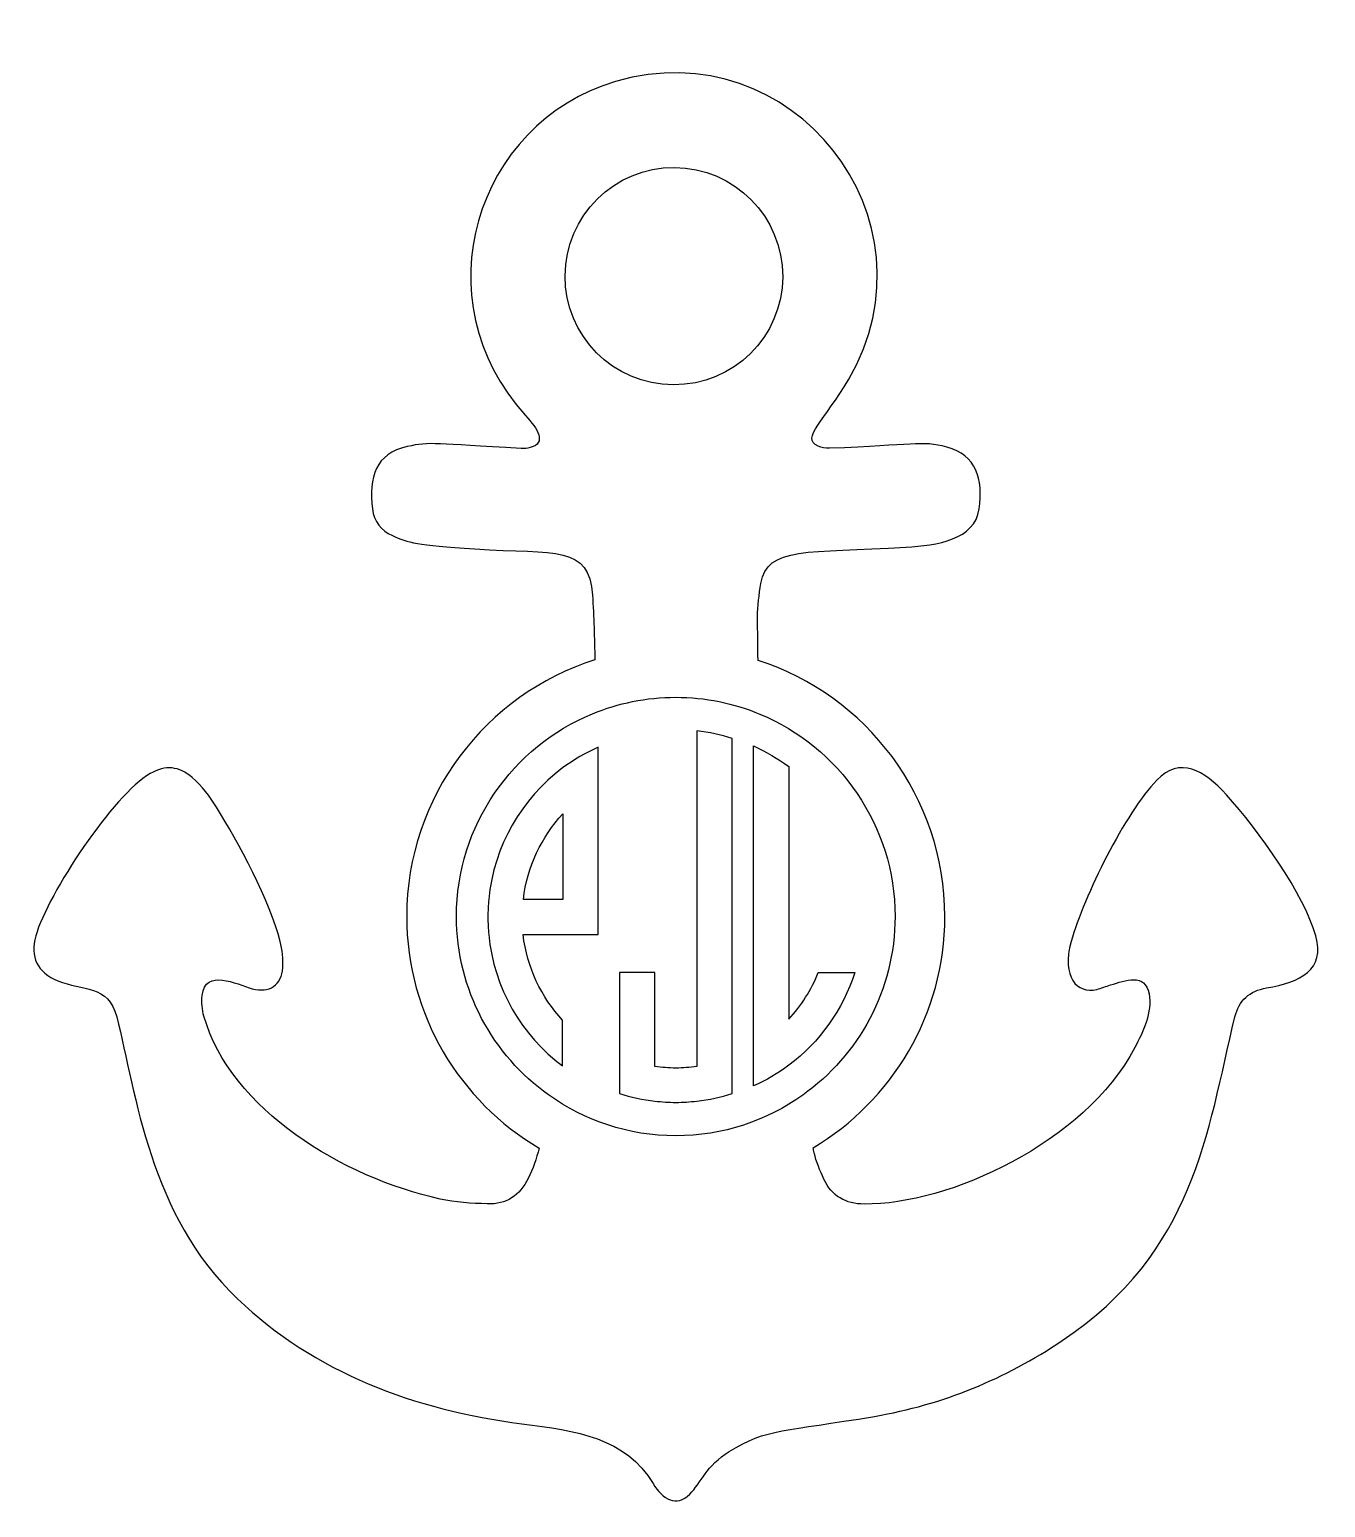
# Model space of a CAD drawing. Extents: x -0.2 to 73.2, y -0.4 to 83.3.
import ezdxf

# ---------------------------------------------------------------- set-up
doc = ezdxf.new("R2010")
doc.units = 0
doc.layers.get('0').update_dxf_attribs({"linetype": 'CONTINUOUS'})

msp = doc.modelspace()

# ---------------------------------------------------------------- linework, layer by layer
at = {"color": 250}
for p, q in [((30.0936, 69.3896), (30.0936, 69.3896)), ((31.6398, 44.5795), (31.6398, 44.5795)), ((37.5557, 43.6093), (37.5557, 41.6486)), ((31.9636, 32.0711), (31.9636, 42.6889)), ((39.5623, 23.0684), (39.5623, 43.1849)), ((40.761, 23.5079), (40.761, 42.762)), ((37.5557, 41.6486), (37.5557, 24.6049)), ((42.7673, 41.5907), (42.7673, 38.9848)), ((29.9723, 38.9117), (29.9723, 34.0651)), ((42.7673, 38.9848), (42.7673, 27.2852)), ((25.7693, 34.0651), (25.7693, 34.0651)), ((29.9723, 34.0651), (27.7316, 34.0651)), ((27.7165, 32.0711), (31.9636, 32.0711)), ((72.613, 31.9994), (72.613, 31.9994)), ((35.1841, 29.9213), (33.1777, 29.9213)), ((33.1777, 29.9213), (33.1777, 23.0684)), ((35.1841, 24.6049), (35.1841, 29.9213)), ((44.4362, 29.9213), (46.5003, 29.9213)), ((29.9572, 24.6338), (29.9572, 27.2273))]:
    msp.add_line(p, q, dxfattribs=at)
for points in [[(46.156, 63.5247), (51.4558, 72.6528), (42.9122, 83.3328), (32.9558, 80.3906)], [(32.9558, 80.3906), (24.9838, 78.0327), (21.9191, 68.0103), (27.857, 61.4701)], [(30.0936, 69.3896), (30.1046, 72.7798), (32.902, 75.5495), (36.2839, 75.5234)], [(36.2839, 75.5234), (39.6917, 75.4973), (42.4325, 72.7301), (42.4173, 69.3332)], [(36.2285, 63.2121), (32.8208, 63.2273), (30.0812, 65.986), (30.0936, 69.3896)], [(42.4173, 69.3332), (42.4021, 65.9324), (39.6378, 63.1984), (36.2285, 63.2121)], [(44.4183, 59.7408), (43.4082, 60.1871), (44.8042, 61.1946), (46.156, 63.5247)], [(27.857, 61.4701), (28.535, 60.7247), (29.0766, 59.9186), (28.1175, 59.6554)], [(21.1542, 59.7158), (19.3601, 59.3231), (18.9673, 57.9822), (19.1864, 56.1785)], [(27.6062, 59.6124), (22.7169, 59.8759), (22.4662, 60.004), (21.1542, 59.7158)], [(28.1175, 59.6554), (27.9549, 59.6099), (27.7757, 59.6015), (27.6062, 59.6124)], [(45.0674, 59.6152), (44.8511, 59.6085), (44.6155, 59.654), (44.4183, 59.7408)], [(51.7218, 59.6829), (50.2348, 60.0728), (49.8479, 59.7863), (45.0674, 59.6152)], [(53.545, 56.1813), (53.7778, 57.8845), (53.3866, 59.2448), (51.7218, 59.6829)], [(19.1864, 56.1785), (19.2719, 55.48), (19.6715, 54.9547), (20.3109, 54.6696)], [(49.4055, 54.0163), (51.157, 54.1211), (53.3079, 54.4407), (53.545, 56.1813)], [(20.3109, 54.6696), (21.2273, 54.2604), (21.6324, 54.1362), (24.9797, 53.9186)], [(24.9797, 53.9186), (29.6416, 53.6127), (31.4358, 54.1623), (31.6439, 51.2946)], [(41.184, 51.9631), (41.5135, 54.0727), (43.8506, 53.6857), (49.4055, 54.0163)], [(40.9896, 50.0599), (40.9815, 50.6924), (41.0863, 51.3334), (41.184, 51.9631)], [(31.6439, 51.2946), (31.7321, 50.0779), (31.7459, 48.8541), (31.7845, 47.6345)], [(41.0214, 47.6056), (41.009, 48.4244), (41.0009, 49.2414), (40.9896, 50.0599)], [(31.7845, 47.6345), (25.6109, 45.6861), (21.1226, 39.9052), (21.1226, 33.0977)], [(51.6019, 33.0977), (51.6019, 39.8748), (47.1523, 45.6336), (41.0214, 47.6056)], [(31.6398, 44.5795), (33.0963, 45.1803), (34.6907, 45.5154), (36.3622, 45.5154)], [(36.3622, 45.5154), (38.0488, 45.5154), (39.6572, 45.1764), (41.1247, 44.5629)], [(23.9448, 33.0977), (23.9448, 38.2722), (27.128, 42.7179), (31.6398, 44.5795)], [(41.1247, 44.5629), (45.6145, 42.6932), (48.7796, 38.257), (48.7796, 33.0977)], [(39.5623, 43.1849), (38.917, 43.3903), (38.2432, 43.5363), (37.5557, 43.6093)], [(31.9636, 42.6889), (31.2456, 42.3665), (30.5869, 41.971), (29.9572, 41.5177)], [(40.761, 42.762), (41.4789, 42.4395), (42.1375, 42.0441), (42.7673, 41.5907)], [(67.5432, 39.9934), (66.2573, 41.4059), (64.9249, 42.1802), (63.6005, 40.8146)], [(6.59804, 41.1949), (4.50755, 40.0043), (0.82544, 34.4138), (0.11438, 31.998)], [(8.98204, 40.9635), (8.22276, 41.6168), (7.47173, 41.6927), (6.59804, 41.1949)], [(29.9572, 41.5177), (27.6435, 39.7729), (26.0628, 37.1105), (25.7693, 34.0651)], [(10.356, 39.2878), (9.97148, 39.9052), (9.53879, 40.4883), (8.98204, 40.9635)], [(63.6005, 40.8146), (61.8162, 38.9763), (59.479, 34.2429), (58.7594, 31.6866)], [(72.613, 31.9994), (71.9515, 34.3476), (69.3939, 37.9596), (67.5432, 39.9934)], [(13.9623, 31.6866), (13.4069, 33.9025), (11.5576, 37.3599), (10.356, 39.2878)], [(27.7316, 34.0651), (27.9508, 35.9227), (28.7569, 37.6079), (29.9723, 38.9117)], [(25.7693, 34.0651), (25.7404, 33.7426), (25.7252, 33.405), (25.7252, 33.0674)], [(21.1226, 33.0977), (21.1226, 27.5194), (24.1363, 22.6329), (28.6205, 19.9788)], [(29.1607, 22.9912), (26.0064, 25.2457), (23.9448, 28.9347), (23.9448, 33.0977)], [(25.7252, 33.0674), (25.7252, 32.7311), (25.7404, 32.3935), (25.7693, 32.0711)], [(48.7796, 33.0977), (48.7796, 28.9292), (46.7127, 25.2346), (43.5501, 22.9815)], [(44.1385, 19.9981), (48.6033, 22.6591), (51.6019, 27.5346), (51.6019, 33.0977)], [(0.11438, 31.998), (-0.23427, 30.8171), (0.22324, 29.92), (1.3615, 29.4583)], [(25.7693, 32.0711), (26.0628, 29.0256), (27.6297, 26.3633), (29.9572, 24.6338)], [(29.9572, 27.2273), (28.7418, 28.5282), (27.937, 30.2135), (27.7165, 32.0711)], [(69.8154, 29.0532), (71.7543, 29.3977), (73.1559, 30.0771), (72.613, 31.9994)], [(14.107, 30.2025), (14.1345, 30.6958), (14.0822, 31.2112), (13.9623, 31.6866)], [(58.7594, 31.6866), (58.1865, 29.6568), (59.0903, 28.7114), (60.2022, 28.9677)], [(9.54292, 28.6205), (9.72344, 30.1914), (11.4763, 29.2613), (12.3775, 29.0105)], [(12.3775, 29.0105), (13.3394, 28.7445), (14.0491, 29.2117), (14.107, 30.2025)], [(1.3615, 29.4583), (2.76297, 28.8892), (4.23196, 29.2626), (4.70186, 27.4119)], [(42.7673, 27.2852), (43.4703, 28.0472), (44.0408, 28.9388), (44.4362, 29.9213)], [(46.5003, 29.9213), (45.828, 27.8129), (44.5093, 25.9815), (42.7673, 24.6779)], [(60.9893, 29.2268), (61.83, 29.468), (62.9405, 29.9227), (63.1666, 28.7183)], [(9.64212, 27.4505), (9.53742, 27.8212), (9.5002, 28.236), (9.54292, 28.6205)], [(60.2022, 28.9677), (60.4711, 29.0284), (60.7233, 29.1496), (60.9893, 29.2268)], [(63.1666, 28.7183), (63.3607, 27.6834), (62.8315, 26.5727), (62.3605, 25.677)], [(68.0268, 27.4119), (68.2502, 28.349), (68.859, 28.8823), (69.8154, 29.0532)], [(4.70186, 27.4119), (5.81808, 23.0022), (6.54431, 16.2099), (11.5356, 11.4501)], [(23.0188, 17.0918), (17.5562, 18.2962), (11.1401, 22.1589), (9.64212, 27.4505)], [(58.251, 9.0799), (65.7366, 14.1001), (66.4422, 20.7905), (68.0268, 27.4119)], [(62.3605, 25.677), (59.5133, 20.2696), (51.8019, 16.768), (47.0352, 16.8107)], [(36.3693, 24.5167), (35.9738, 24.5167), (35.5642, 24.5456), (35.1841, 24.6049)], [(37.5557, 24.6049), (37.1602, 24.5456), (36.7647, 24.5167), (36.3693, 24.5167)], [(42.7673, 24.6779), (42.1527, 24.2108), (41.4789, 23.8153), (40.761, 23.5079)], [(36.3622, 20.6788), (33.6779, 20.6788), (31.1933, 21.5387), (29.1607, 22.9912)], [(33.1777, 23.0684), (33.8212, 22.863), (34.495, 22.7169), (35.1841, 22.6439)], [(35.1841, 22.6439), (35.5783, 22.5998), (35.9738, 22.5709), (36.3693, 22.5709)], [(43.5501, 22.9815), (41.5202, 21.5332), (39.0398, 20.6788), (36.3622, 20.6788)], [(36.3693, 22.5709), (36.7647, 22.5709), (37.1602, 22.5998), (37.5557, 22.6439)], [(37.5557, 22.6439), (38.2432, 22.7169), (38.917, 22.863), (39.5623, 23.0684)], [(28.6205, 19.9788), (28.473, 19.3876), (28.2759, 18.8116), (28.0059, 18.259)], [(44.2006, 19.7211), (44.1798, 19.8121), (44.1593, 19.9058), (44.1385, 19.9981)], [(44.7544, 18.2204), (44.5326, 18.7041), (44.3149, 19.2043), (44.2006, 19.7211)], [(28.0059, 18.259), (27.5318, 17.2889), (26.7532, 16.7831), (25.6894, 16.8217)], [(47.0352, 16.8107), (45.9948, 16.8203), (45.1954, 17.253), (44.7544, 18.2204)], [(25.6894, 16.8217), (24.7964, 16.8534), (23.8869, 16.9002), (23.0188, 17.0918)], [(11.5356, 11.4501), (15.9081, 7.28017), (21.5608, 5.13457), (27.6531, 4.36975)], [(47.6264, 4.78868), (51.478, 5.44876), (55.0101, 6.90672), (58.251, 9.0799)], [(27.6531, 4.36975), (30.7165, 3.98254), (33.5373, 3.58567), (35.0807, 0.98254)], [(39.3912, 2.79742), (41.5505, 4.13688), (42.4931, 3.91365), (47.6264, 4.78868)], [(37.1574, 0.38172), (37.797, 1.01837), (38.0862, 1.98851), (39.3912, 2.79742)], [(35.0807, 0.98254), (35.6224, 0.07028), (36.401, -0.37069), (37.1574, 0.38172)]]:
    msp.add_open_spline(points, degree=3, dxfattribs=at)

doc.saveas('drawing.dxf')
